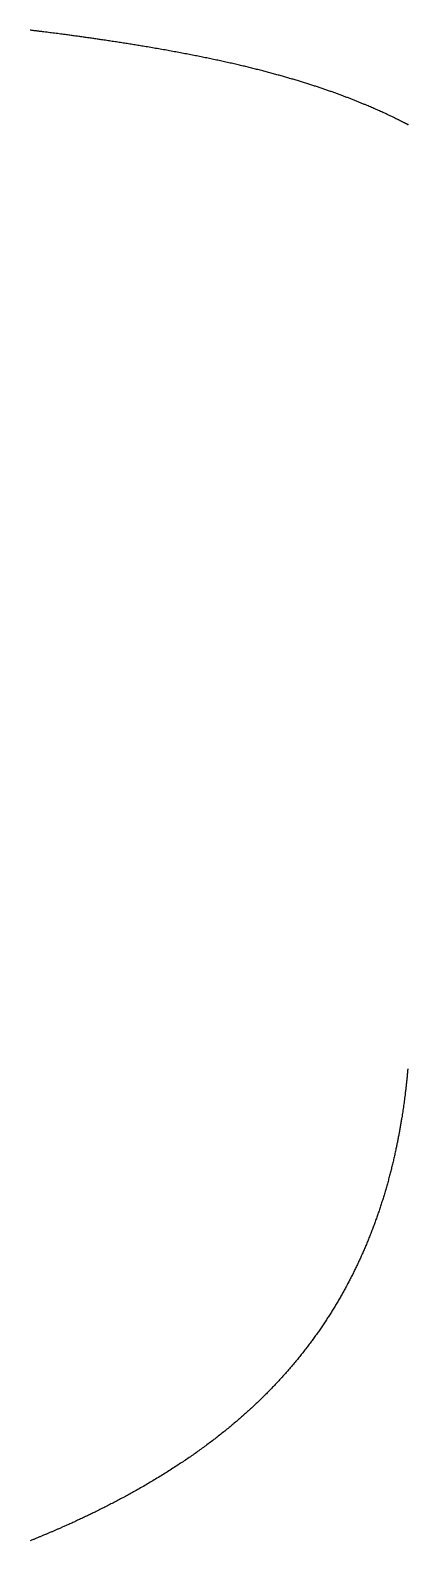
# Model space of a CAD drawing. Header units: millimetres. Extents: x -40 to 0, y -150 to 10.
import ezdxf

# ---------------------------------------------------------------- set-up
doc = ezdxf.new("R2010")
doc.units = ezdxf.units.MM
doc.layers.get('0').update_dxf_attribs({"linetype": 'CONTINUOUS'})

msp = doc.modelspace()

# ---------------------------------------------------------------- linework, layer by layer
for points in [[(0, 0), (-0.54, 0.28), (-1.64, 0.84), (-3.36, 1.65), (-5.81, 2.68), (-9.13, 3.89), (-12.73, 5.01), (-16.63, 6.05), (-20.81, 6.99), (-25.26, 7.85), (-29.95, 8.64), (-33.87, 9.21), (-36.9, 9.62), (-38.96, 9.87), (-40, 10)], [(0, -100), (-0.08, -100.9), (-0.26, -102.67), (-0.61, -105.31), (-1.23, -108.74), (-2.29, -112.9), (-3.63, -116.93), (-5.28, -120.81), (-7.24, -124.54), (-9.53, -128.1), (-12.16, -131.49), (-15.13, -134.7), (-18.44, -137.72), (-22.1, -140.54), (-26.09, -143.18), (-30.4, -145.64), (-34.09, -147.47), (-36.99, -148.76), (-38.99, -149.59), (-40, -150)]]:
    msp.add_open_spline(points, degree=5)
msp.add_point((0, 0))

doc.saveas('drawing.dxf')
